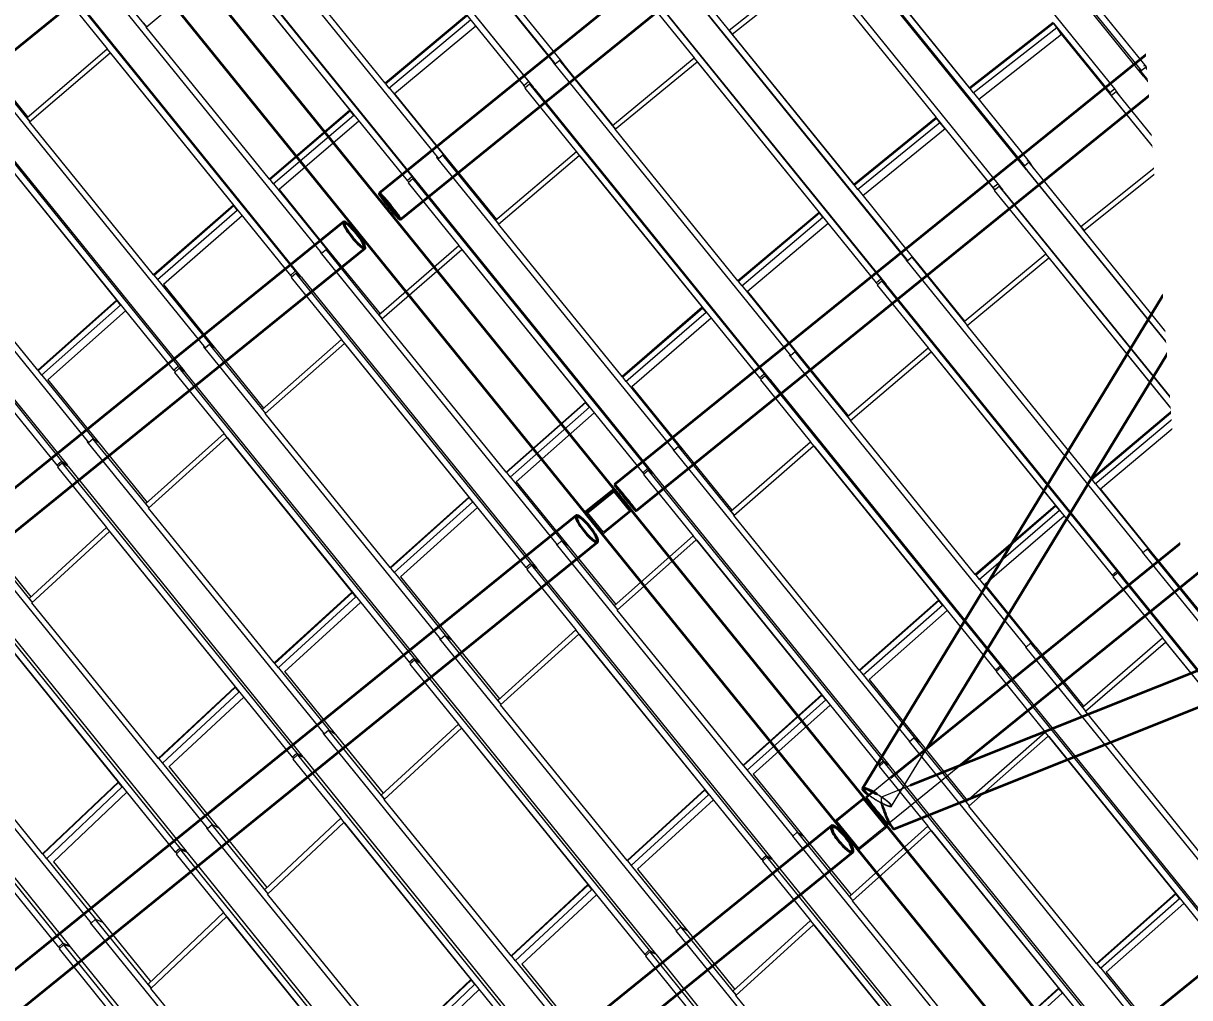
# Model space of a CAD drawing. Header units: millimetres. Extents: x 834681283 to 835686922, y 817551134 to 819407044.
# Drawn here: x 835551053 to 835560390, y 818168017 to 818175819 of the extents above; entities that cross this region are included whole.
import ezdxf

# ---------------------------------------------------------------- set-up
doc = ezdxf.new("R2010")
doc.units = ezdxf.units.MM
doc.header["$LTSCALE"] = 1200
doc.header["$MEASUREMENT"] = 0
for name, pattern in [('P01-MAGP-P-RF$0$P01_MS_01_N1-FloorPlan-PART2OFUPPERROOFSETTINGOUT$0$BH DASHED2', [3, 2, -1]), ('P01-MAGP-P-RF$0$P01_MS_01_N1-FloorPlan-PART2OFUPPERROOFSETTINGOUT$0$BH DASHED3', [2, 1, -1]), ('P01-MAGP-P-RF$0$PHANTOM', [2.5, 1.25, -0.25, 0.25, -0.25, 0.25, -0.25])]:
    doc.linetypes.add(name, pattern=pattern)
for name, color, linetype, lineweight in [('P01-MAAN-P-EVA$0$DW-TXT', 7, 'Continuous', 13), ('P01-MAGP-P-RF$0$MMH053__', 253, 'P01-MAGP-P-RF$0$PHANTOM', 40), ('P01-MAGP-P-RF$0$P01_MS_01_N1-FloorPlan-PART2OFUPPERROOFSETTINGOUT$0$S-BEAM', 253, 'Continuous', 35), ('P01-MAGP-P-RF$0$P01_MS_01_N1-FloorPlan-PART2OFUPPERROOFSETTINGOUT$0$S-BEAM-HIDN', 253, 'P01-MAGP-P-RF$0$P01_MS_01_N1-FloorPlan-PART2OFUPPERROOFSETTINGOUT$0$BH DASHED2', 18), ('P01-MAGP-P-RF$0$P01_MS_01_N1-FloorPlan-PART2OFUPPERROOFSETTINGOUT$0$S-COLS-HIDN', 253, 'P01-MAGP-P-RF$0$P01_MS_01_N1-FloorPlan-PART2OFUPPERROOFSETTINGOUT$0$BH DASHED3', 18), ('P01-MAGP-P-RF$0$ROOF MESH HALF TONE$0$A-GLAZ', 253, 'Continuous', 9), ('P01-MAGP-P-RF$0$ROOF MESH HALF TONE$0$A-MASS', 253, 'Continuous', 9)]:
    doc.layers.add(name, color=color, linetype=linetype, lineweight=lineweight)
doc.layers.add('P01-MAAN-P-EVA$0$HATCH', color=9, linetype='Continuous')
doc.styles.add('P01-MAAN-P-EVA$0$ARIAL', font='arial.ttf', dxfattribs={"width": 0.8})

# ---------------------------------------------------------------- blocks, each defined once
blk = doc.blocks.new('P01-MAAN-P-EVA')
at = {"layer": 'P01-MAAN-P-EVA$0$HATCH', "ltscale": 0.1}
h = blk.add_hatch(dxfattribs=at)
h.set_pattern_fill('_USER', color=240, scale=1000, angle=45, pattern_type=0)
h.set_pattern_definition([(45, (305980.4, 20741.3), (-707.1067812, 707.1067812), [])])
edge = h.paths.add_edge_path()
edge.add_arc((835502969.3, 818186018.3), 4500, 18.1416, 95.30201, ccw=False)
edge.add_line((835507245.6, 818187419.4), (835513826.1, 818167335.8))
edge.add_line((835513826.1, 818167335.8), (835519853.5, 818081117.4))
edge.add_line((835519853.5, 818081117.4), (835555459.1, 818083606.6))
edge.add_line((835555459.1, 818083606.6), (835554354.4, 818076435.4))
edge.add_line((835554354.4, 818076435.4), (835558875.4, 818029487.4))
edge.add_line((835558875.4, 818029487.4), (835556388.4, 818026956.4))
edge.add_line((835556388.4, 818026956.4), (835549241.4, 818025790.4))
edge.add_line((835549241.4, 818025790.4), (835542188.5, 818025211.5))
edge.add_line((835542188.5, 818025211.5), (835547193.3, 818041026.5))
edge.add_line((835547193.3, 818041026.5), (835547200.6, 818060157.3))
edge.add_line((835547200.6, 818060157.3), (835535036.1, 818059317.4))
edge.add_line((835535036.1, 818059317.4), (835534275.3, 818070335.1))
edge.add_line((835534275.3, 818070335.1), (835535439, 818078697.5))
edge.add_line((835535439, 818078697.5), (835516606.1, 818077380.9))
edge.add_line((835516606.1, 818077380.9), (835515458.7, 818093794.4))
edge.add_line((835515458.7, 818093794.4), (835500714.4, 818090319.3))
edge.add_line((835500714.4, 818090319.3), (835485194.4, 818159526.3))
edge.add_line((835485194.4, 818159526.3), (835497824.4, 818169113.3))
edge.add_line((835497824.4, 818169113.3), (835508718.9, 818171681.2))
edge.add_line((835508718.9, 818171681.2), (835502553.5, 818190499))
at = {"layer": 'P01-MAAN-P-EVA$0$DW-TXT', "insert": (835559946.3, 818184087.5), "char_height": 2000, "attachment_point": 1, "rotation": 3.99859, "style": 'P01-MAAN-P-EVA$0$ARIAL', "bg_fill": 3, "box_fill_scale": 1.25, "bg_fill_color": 256, "bg_fill_transparency": 0}
blk.add_mtext_dynamic_manual_height_columns('PROVIDED AGGREGATE LENGTH OF BUILDING FRONTAGES UPON THOROUGHFARES = 167.0m ', width=35991.508, gutter_width=10, heights=[0], dxfattribs=at)
blk = doc.blocks.new('P01-MAGP-P-RF$0$ROOF MESH HALF TONE')
at = {"layer": 'P01-MAGP-P-RF$0$ROOF MESH HALF TONE$0$A-GLAZ', "lineweight": 5}
for p, q in [((24931.2, 64606.4), (26668, 62125.3)), ((26655, 62139.8), (24967.5, 64550.5)), ((24737.1, 64437.9), (26443.9, 61999.5)), ((26484.2, 61947.1), (24777.4, 64385.5)), ((29609.3, 64223.4), (31343.5, 61743.5)), ((31359.4, 61699.3), (29638.9, 64159.7)), ((29413.6, 64050.4), (31120.7, 61614.1)), ((23946.7, 63910.3), (25681.5, 61433.6)), ((25105.4, 63824.6), (26403.2, 61970.4)), ((23750.4, 63747.4), (25459.1, 61305.6)), ((25501.4, 61257.4), (23792.7, 63699.2)), ((28622.3, 63528.2), (30356.8, 61049.3)), ((30371.5, 61016.6), (28655.3, 63469.4)), ((25298.9, 62066.4), (24407.7, 63338.9)), ((28426.4, 63359.5), (30134.3, 60920.6)), ((22963.2, 63216.1), (24696.2, 60742.8)), ((23016.2, 63227.5), (23422.7, 62647.4)), ((23422.2, 62647), (24109.3, 63146.3)), ((24109.3, 63146.3), (25002.3, 61870.3)), ((24112.9, 63142.2), (25418.8, 61276.1)), ((22724.6, 63026.6), (23096.3, 62495.3)), ((22764.5, 63056.6), (24474.1, 60612.8)), ((24518, 60568.1), (22808.4, 63011.9)), ((29962.1, 61701.5), (29082.1, 62959.2)), ((29085, 62954.1), (29965, 61696.4)), ((27690.6, 62841.8), (28098.8, 62258.8)), ((27636.1, 62832.4), (29369.9, 60356.2)), ((29361.8, 60366.3), (27672.8, 62778.6)), ((28074.8, 62295.9), (28775.1, 62777.4)), ((28095.6, 62263.5), (28795.8, 62745)), ((28795.8, 62745), (29678.7, 61484.2)), ((23401.4, 62680.4), (23423.9, 62648.3)), ((26304.8, 62731.4), (26709.2, 62153.6)), ((27438.8, 62668.7), (29148.2, 60226.5)), ((24320.8, 61364.5), (23422.2, 62647)), ((25987, 62564.6), (25298.9, 62066.4)), ((25300.9, 62060.9), (25989, 62559.2)), ((25302.4, 62062), (25990.4, 62560.2)), ((27398.3, 62639.4), (27779.1, 62095.4)), ((29188.9, 60176.2), (27479.5, 62618.4)), ((21980, 62523.3), (23711.9, 60052)), ((22030.7, 62537.7), (22437.8, 61956.9)), ((22063.1, 62509.6), (22423.3, 61995.5)), ((22416.2, 61990.2), (23097.4, 62496.2)), ((23123.2, 62459.3), (23097.4, 62496.2)), ((25326.2, 62024.7), (26014.4, 62522.9)), ((26053.2, 62470.5), (25367.5, 61974)), ((22437.1, 61956.3), (23118.3, 62462.2)), ((23122, 62458.5), (23118.3, 62462.2)), ((23118.3, 62462.2), (24018, 61176.3)), ((23122, 62458.5), (24434.2, 60582.9)), ((21778.4, 62365.1), (23488.5, 59920.2)), ((23534.1, 59879.1), (21824.1, 62324)), ((28074.8, 62295.9), (28096.9, 62264.4)), ((28095.7, 62263.5), (28075.4, 62294.9)), ((30967.6, 62367.9), (31385.5, 61770.3)), ((28983.9, 60994.7), (28095.6, 62263.5)), ((28098.8, 62258.8), (28986, 60991.6)), ((26656.8, 62141.2), (26651.3, 62137.2)), ((26651.3, 62137.2), (28383.5, 59664.4)), ((26668, 62125.3), (26709.2, 62153.6)), ((26703.6, 62149.7), (27110.3, 61569.1)), ((26709.2, 62153.6), (26745.5, 62097.6)), ((26745.7, 62097.5), (27091.6, 61603.6)), ((27089.1, 61601.8), (27780.3, 62096.2)), ((27805.8, 62059.8), (27780.3, 62096.2)), ((30666.1, 62176.8), (29962.1, 61701.5)), ((29963.4, 61695.4), (30667.6, 62170.7)), ((29988.5, 61659.6), (30692.6, 62134.9)), ((30692.6, 62134.9), (30667.6, 62170.7)), ((30669.7, 62170.7), (31079.1, 61586.4)), ((30727.6, 62076.5), (30692.6, 62134.9)), ((25302.4, 62062), (25298.9, 62066.4)), ((25300.9, 62060.9), (25326.2, 62024.7)), ((25327.8, 62025.6), (25722.2, 61462.6)), ((26403.2, 61970.4), (26443.9, 61999.5)), ((26443.9, 61999.5), (26484.2, 61947.1)), ((27110, 61568.8), (27801.1, 62063.2)), ((27801.1, 62063.2), (28691.4, 60791.2)), ((27804.6, 62058.9), (27801.5, 62062.7)), ((27804.6, 62058.9), (29107.7, 60197.2)), ((30727.6, 62076.5), (30029, 61604.8)), ((30727.5, 62076.5), (31113, 61526.3)), ((22416.2, 61990.2), (22438.9, 61957.7)), ((23342.2, 60664.8), (22437.1, 61956.3)), ((25367.6, 61973.9), (25750.1, 61427.9)), ((26417.1, 61952.4), (26403.2, 61970.4)), ((26451.6, 61977.9), (26411.5, 61948.2)), ((26411.5, 61948.2), (26786.4, 61412.4)), ((26494.8, 61931.7), (26451.6, 61977.9)), ((26451.6, 61977.9), (28162.5, 59532.9)), ((28205.8, 59486.6), (26494.8, 61931.7)), ((20996.5, 61831.1), (22728, 59361)), ((25002.3, 61870.3), (24320.8, 61364.5)), ((24324.4, 61360.4), (25005.9, 61866.2)), ((24348.7, 61322.9), (25030.2, 61828.7)), ((25005.6, 61866.5), (25002.3, 61870.3)), ((25004.6, 61865.3), (25012, 61857.3)), ((25030.2, 61828.7), (25004.6, 61865.3)), ((25037.6, 61820.8), (25030.2, 61828.7)), ((22127.3, 61777.4), (23033, 60482.5)), ((22131.2, 61773.9), (23448.9, 59889.9)), ((25067.7, 61777.8), (24391.9, 61276.2)), ((31333.6, 61757.3), (31328.3, 61753.7)), ((31328.3, 61753.7), (33060.9, 59277.9)), ((31328.3, 61753.7), (31360, 61698.4)), ((31343.5, 61743.5), (31385.5, 61770.3)), ((31369.7, 61781.6), (31364.9, 61778.3)), ((31369.7, 61781.6), (31372.7, 61777.4)), ((31380.1, 61766.8), (31783.9, 61189.7)), ((31385.5, 61770.3), (31401.1, 61736.7)), ((20792, 61673.1), (22502.2, 59227.4)), ((22549.8, 59190), (20839.6, 61635.7)), ((29965, 61696.4), (29962.1, 61701.5)), ((29963.4, 61695.4), (29988.5, 61659.6)), ((29990.1, 61660.5), (30398.4, 61077)), ((33049.8, 59283.6), (31360, 61698.4)), ((31373.1, 61679.8), (31367.1, 61688.4)), ((27089.1, 61601.8), (27111.5, 61569.9)), ((28005.4, 60290.5), (27110, 61568.8)), ((31079.1, 61586.4), (31120.7, 61614.1)), ((31092.7, 61562.3), (31079.1, 61586.4)), ((31130.7, 61588.8), (31089.7, 61560.2)), ((31089.7, 61560.2), (31471.5, 61015)), ((31094, 61554.1), (31125.6, 61508.4)), ((31120.7, 61614.1), (31152.2, 61558.2)), ((31130.7, 61588.8), (32840.8, 59146.6)), ((25672.1, 61446.9), (25667.4, 61443.4)), ((25667.4, 61443.4), (27398.1, 58973.5)), ((25681.5, 61433.6), (25722.2, 61462.6)), ((25717.3, 61459.2), (26125.7, 60876.3)), ((25722.2, 61462.6), (25761.3, 61411.8)), ((29678.7, 61484.2), (28983.9, 60994.7)), ((28985.7, 60989), (29680.5, 61478.6)), ((28987.1, 60990), (29681.9, 61479.5)), ((29011, 60952.9), (29705.8, 61442.5)), ((29681.9, 61479.5), (29678.7, 61484.2)), ((29705.8, 61442.5), (29680.5, 61478.6)), ((29681.2, 61479.1), (29715.4, 61430.2)), ((29682.4, 61475.9), (29719, 61425.1)), ((29682.5, 61478.6), (30093.3, 60892)), ((29744.3, 61389), (29705.8, 61442.5)), ((31125.6, 61508.4), (31471.2, 61014.8)), ((24324.4, 61360.4), (24320.8, 61364.5)), ((24323.1, 61359.5), (24324.4, 61360.4)), ((24323.1, 61359.5), (24348.7, 61322.9)), ((25750.1, 61427.9), (26110.2, 60913.9)), ((26104.1, 60909.4), (26787.4, 61413.2)), ((26125.1, 60875.9), (26808.4, 61379.6)), ((26813.1, 61376.5), (26787.4, 61413.2)), ((26812.1, 61375.7), (26808.4, 61379.6)), ((26808.4, 61379.6), (27705, 60098.3)), ((26812.1, 61375.7), (28122.4, 59503.1)), ((29744.3, 61389), (29050.2, 60899.9)), ((29744.2, 61389.1), (30106.4, 60871.8)), ((22363.4, 59965.7), (21452.3, 61265.5)), ((24350.1, 61323.8), (24736.4, 60772.3)), ((24392, 61276.1), (24768.1, 60739.3)), ((25418.8, 61276.1), (25459.1, 61305.6)), ((25431.7, 61261.4), (25418.8, 61276.1)), ((25465.4, 61287), (25425.7, 61256.9)), ((25425.7, 61256.9), (25795.7, 60728)), ((25459.1, 61305.6), (25501.4, 61257.4)), ((25510.5, 61244), (25465.4, 61287)), ((25465.4, 61287), (27177, 58840.5)), ((25501.4, 61257.4), (25498.6, 61255.4)), ((24018, 61176.3), (23342.2, 60664.8)), ((23345.9, 60661.1), (24021.7, 61172.5)), ((24021.7, 61172.5), (24018, 61176.3)), ((24020.6, 61171.7), (24025.9, 61166.5)), ((24046.4, 61134.8), (24020.6, 61171.7)), ((27222.1, 58797.5), (25510.5, 61244)), ((21140, 61088.8), (22463, 59196.8)), ((23370.5, 60623.4), (24046.4, 61134.8)), ((24082.7, 61085.2), (23415.2, 60580.1)), ((24051.6, 61129.8), (24046.4, 61134.8)), ((30356.8, 61049.3), (30398.4, 61077)), ((30383.6, 61087), (30380.3, 61084.7)), ((30383.6, 61087), (30385.8, 61084)), ((30393.1, 61073.5), (30795.1, 60499.4)), ((30398.4, 61077), (30429.2, 61022)), ((28987.1, 60990), (28983.9, 60994.7)), ((28985.7, 60989), (29011, 60952.9)), ((30347.8, 61062), (30342.7, 61058.4)), ((30342.7, 61058.4), (32074.1, 58585.5)), ((30346.8, 61052.3), (30377.7, 61007.6)), ((32069.1, 58592), (30377.7, 61007.6)), ((30773.7, 60532.5), (31472.8, 61015.8)), ((30795.1, 60499.4), (31494.2, 60982.7)), ((31498.5, 60979.2), (31472.8, 61015.8)), ((31494.2, 60982.7), (32390.7, 59702.4)), ((26104.1, 60909.4), (26126.7, 60877.1)), ((29012.5, 60953.8), (29410.9, 60384.7)), ((30093.3, 60892), (30134.3, 60920.6)), ((30106.9, 60872.1), (30093.3, 60892)), ((30143, 60898.2), (30102.5, 60868.9)), ((30134.3, 60920.6), (30171.8, 60865.6)), ((30182, 60850.9), (30143, 60898.2)), ((30143, 60898.2), (31854.8, 58452.6)), ((27026.4, 59589.5), (26125.1, 60875.9)), ((28691.4, 60791.2), (28005.4, 60290.5)), ((28007.7, 60285.4), (28693.7, 60786.1)), ((28008.9, 60286.3), (28694.9, 60787)), ((28694.5, 60787.5), (28691.4, 60791.2)), ((28693.7, 60786.1), (28703.3, 60774.9)), ((28719.2, 60749.7), (28693.7, 60786.1)), ((30102.5, 60868.9), (30477.8, 60332.7)), ((31893.8, 58405.4), (30182, 60850.9)), ((24688.1, 60754.4), (24683.9, 60751.2)), ((24683.9, 60751.2), (26413.8, 58282.8)), ((24696.2, 60742.8), (24736.4, 60772.3)), ((24732.2, 60769.2), (25141.4, 60185.3)), ((24736.4, 60772.3), (24777.9, 60725.3)), ((24768.2, 60739.3), (25128.3, 60225.3)), ((25119.4, 60218.6), (25796.7, 60728.7)), ((25140.5, 60184.7), (25817.7, 60694.7)), ((25822.5, 60691.8), (25796.7, 60728.7)), ((25821.5, 60691.1), (25817.7, 60694.7)), ((25817.7, 60694.7), (26719.7, 59405.4)), ((25821.5, 60691.1), (27137.3, 58810.3)), ((28033.2, 60248.9), (28719.2, 60749.7)), ((28757.1, 60698.1), (28074.7, 60200)), ((28728.7, 60738.5), (28719.2, 60749.7)), ((23345.9, 60661.1), (23342.2, 60664.8)), ((23344.8, 60660.2), (23345.9, 60661)), ((23344.8, 60660.2), (23370.5, 60623.4)), ((23371.8, 60624.2), (23751.8, 60082)), ((24434.2, 60582.9), (24474.1, 60612.8)), ((24474.1, 60612.8), (24518, 60568.1)), ((23415.3, 60580), (23785.9, 60051.3)), ((24446.7, 60570.1), (24434.2, 60582.9)), ((24479.7, 60595.6), (24440.4, 60565.2)), ((24440.4, 60565.2), (24805.7, 60042.9)), ((24526.5, 60555.7), (24479.7, 60595.6)), ((24479.7, 60595.6), (26191.3, 58148.6)), ((24518, 60568.1), (24514.8, 60565.7)), ((26238, 58108.7), (24526.5, 60555.7)), ((30773.7, 60532.5), (30796.3, 60500.2)), ((30795.3, 60499.5), (30774.5, 60531.3)), ((23033, 60482.5), (22363.4, 59965.7)), ((22367.3, 59962.2), (23036.9, 60479)), ((22392.1, 59924.3), (23061.8, 60441.1)), ((23036.9, 60479), (23033, 60482.5)), ((23035.8, 60478.2), (23039.9, 60474.7)), ((23061.8, 60441.1), (23035.8, 60478.2)), ((23065.8, 60437.7), (23061.8, 60441.1)), ((31696.2, 59212.4), (30795.1, 60499.4)), ((23097.1, 60392.8), (22438.6, 59884.5)), ((29362.4, 60366.8), (29357.8, 60363.5)), ((29357.8, 60363.5), (31087.6, 57894.1)), ((29369.9, 60356.2), (29410.9, 60384.7)), ((29406.3, 60381.5), (29810.2, 59804.8)), ((29410.9, 60384.7), (29447.6, 60330.9)), ((29447.8, 60330.7), (29791.3, 59840.3)), ((29788.3, 59838.2), (30478.9, 60333.4)), ((30504.7, 60296.5), (30478.9, 60333.4)), ((28008.9, 60286.3), (28005.4, 60290.5)), ((28007.7, 60285.4), (28033.2, 60248.9)), ((28034.5, 60249.7), (28424, 59693.7)), ((29107.7, 60197.2), (29148.2, 60226.5)), ((29148.2, 60226.5), (29188.9, 60176.2)), ((29809.9, 59804.5), (30500.4, 60299.7)), ((30503.7, 60295.7), (30500.4, 60299.7)), ((30500.4, 60299.7), (31403, 59010.2)), ((30503.7, 60295.7), (31814.3, 58423.4)), ((25119.4, 60218.6), (25142.3, 60186)), ((26047.1, 58891.1), (25140.5, 60184.7)), ((28074.9, 60200), (28455.2, 59657)), ((29120.4, 60181.5), (29107.7, 60197.2)), ((29155.4, 60207.6), (29115.3, 60177.8)), ((29115.3, 60177.8), (29485.6, 59648.7)), ((29197.2, 60164.2), (29155.4, 60207.6)), ((29155.4, 60207.6), (30868.8, 57759.1)), ((30910.7, 57715.7), (29197.2, 60164.2)), ((23704.3, 60062.9), (23700.4, 60059.9)), ((23700.4, 60059.9), (25430.4, 57591.9)), ((23711.9, 60052), (23751.8, 60082)), ((23747.8, 60078.9), (24157.1, 59495)), ((23751.8, 60082), (23795, 60038.3)), ((23785.9, 60051.3), (24146.2, 59537.2)), ((24135, 59528.6), (24806.6, 60043.6)), ((24832.6, 60006.5), (24806.6, 60043.6)), ((27705, 60098.3), (27026.4, 59589.5)), ((27030.1, 59585.6), (27708.7, 60094.4)), ((27054.7, 59548.1), (27733.4, 60056.9)), ((27708.7, 60094.4), (27705, 60098.3)), ((27707.7, 60093.6), (27713, 60088.2)), ((27733.4, 60056.9), (27707.7, 60093.6)), ((27738.6, 60051.6), (27733.4, 60056.9)), ((22367.3, 59962.2), (22363.4, 59965.7)), ((22366.2, 59961.3), (22367.3, 59962.2)), ((22366.2, 59961.3), (22392.1, 59924.3)), ((24156.1, 59494.2), (24827.7, 60009.1)), ((24831.7, 60005.7), (24827.7, 60009.1)), ((24827.7, 60009.1), (25734.6, 58712.6)), ((24831.7, 60005.7), (26151.9, 58118.2)), ((27770.1, 60006.5), (27098.7, 59503.1)), ((22393.4, 59925.1), (22767.6, 59391.2)), ((22438.7, 59884.5), (22803.8, 59363.6)), ((23448.9, 59889.9), (23488.5, 59920.2)), ((23461.6, 59878.5), (23448.9, 59889.9)), ((23493.6, 59903.7), (23454.6, 59873)), ((23454.6, 59873), (23814.1, 59358.9)), ((23488.5, 59920.2), (23534.1, 59879.1)), ((23542.2, 59867.1), (23493.6, 59903.7)), ((23493.6, 59903.7), (25204.9, 57456.4)), ((23534.1, 59879.1), (23530.2, 59876.1)), ((25253.5, 57419.9), (23542.2, 59867.1)), ((29788.3, 59838.2), (29811.2, 59805.5)), ((30716.7, 58510), (29809.9, 59804.5)), ((28377.6, 59672.8), (28373.8, 59670)), ((28373.8, 59670), (30101.8, 57203.4)), ((28383.5, 59664.4), (28424, 59693.7)), ((28420.1, 59690.9), (28826, 59111.4)), ((28424, 59693.7), (28463.9, 59644.6)), ((27030.1, 59585.6), (27026.4, 59589.5)), ((27029.1, 59584.8), (27030.1, 59585.6)), ((27029.1, 59584.8), (27054.7, 59548.1)), ((28455.2, 59657), (28810.5, 59149.9)), ((28803.8, 59144.9), (29486.4, 59649.3)), ((28825.4, 59110.9), (29508, 59615.2)), ((29512.4, 59612.2), (29486.4, 59649.3)), ((29511.6, 59611.6), (29508, 59615.2)), ((29508, 59615.2), (30415.6, 58318.3)), ((29511.6, 59611.6), (30828.8, 57729.4)), ((24135, 59528.6), (24158, 59495.7)), ((25067.7, 58193.6), (24156.1, 59494.2)), ((27055.8, 59548.8), (27438.1, 59003.3)), ((27098.8, 59503.1), (27473.3, 58968.6)), ((28122.4, 59503.1), (28162.5, 59532.9)), ((28134.1, 59490.6), (28122.4, 59503.1)), ((28168.5, 59516.7), (28128.8, 59486.6)), ((28128.8, 59486.6), (28494.9, 58963.4)), ((28162.5, 59532.9), (28205.8, 59486.6)), ((28212.6, 59476.6), (28168.5, 59516.7)), ((28168.5, 59516.7), (29882.9, 57066.6)), ((28205.8, 59486.6), (28203.4, 59484.9)), ((29927.1, 57026.5), (28212.6, 59476.6)), ((22728, 59361), (22767.6, 59391.2)), ((22763.6, 59388.2), (23173, 58804.4)), ((22767.6, 59391.2), (22812.5, 59351.1)), ((26719.7, 59405.4), (26047.1, 58891.1)), ((26050.9, 58887.5), (26723.5, 59401.8)), ((26723.5, 59401.8), (26719.7, 59405.4)), ((26722.6, 59401.1), (26726.5, 59397.6)), ((26748.5, 59364.2), (26722.6, 59401.1)), ((22720.6, 59371.5), (22716.9, 59368.6)), ((22716.9, 59368.6), (24447.1, 56900.8)), ((22803.8, 59363.6), (23164.5, 58849.2)), ((23150.7, 58838.3), (23816.1, 59358.2)), ((23171.7, 58803.4), (23837.1, 59323.2)), ((23842.2, 59320.9), (23816.1, 59358.2)), ((23841.2, 59320.1), (23837.1, 59323.2)), ((23837.1, 59323.2), (24748.8, 58019.4)), ((23841.2, 59320.1), (25165.9, 57425.7)), ((26075.8, 58849.8), (26748.5, 59364.2)), ((26784.3, 59314.9), (26121.5, 58808)), ((26752.3, 59360.7), (26748.5, 59364.2)), ((22463, 59196.8), (22502.2, 59227.4)), ((22476.1, 59186.5), (22463, 59196.8)), ((22507, 59211.3), (22468.4, 59180.4)), ((22502.2, 59227.4), (22549.8, 59190)), ((22557.5, 59178.3), (22507, 59211.3)), ((22507, 59211.3), (24218.1, 56763.7)), ((22468.4, 59180.4), (22824.1, 58671.6)), ((22549.8, 59190), (22545.2, 59186.4)), ((24268.6, 56730.7), (22557.5, 59178.3)), ((28803.8, 59144.9), (28826.8, 59112)), ((29736.6, 57810.3), (28825.4, 59110.9)), ((31403, 59010.2), (30716.7, 58510)), ((31406, 59006.6), (31403, 59010.2)), ((27393.3, 58980.3), (27390.1, 58977.9)), ((27390.1, 58977.9), (29117.1, 56513)), ((27398.1, 58973.5), (27438.1, 59003.3)), ((27434.8, 59000.8), (27842.3, 58419.2)), ((27438.1, 59003.3), (27480.8, 58957.9)), ((27473.5, 58968.4), (27829.5, 58460.3)), ((27819.7, 58452.9), (28495.6, 58963.9)), ((27841.4, 58418.6), (28517.2, 58929.5)), ((28521.7, 58926.6), (28495.6, 58963.9)), ((28521, 58926.1), (28517.2, 58929.5)), ((28517.2, 58929.5), (29428.8, 57626.8)), ((28521, 58926.1), (29843.3, 57036.5)), ((30719, 58505.2), (31405.3, 59005.5)), ((30720, 58506), (31406.3, 59006.2)), ((30744.8, 58468.3), (31431.2, 58968.5)), ((31467, 58919.5), (30784.6, 58422.2)), ((31405.3, 59005.5), (31412.9, 58996.7)), ((31431.2, 58968.5), (31405.3, 59005.5)), ((31438.7, 58959.9), (31431.2, 58968.5)), ((23150.7, 58838.3), (23173.9, 58805.1)), ((26050.9, 58887.5), (26047.1, 58891.1)), ((26050, 58886.7), (26050.9, 58887.4)), ((26050, 58886.7), (26075.8, 58849.8)), ((26076.8, 58850.5), (26453.5, 58312.9)), ((27137.3, 58810.3), (27177, 58840.5)), ((27182.4, 58825.4), (27143.1, 58795)), ((27177, 58840.5), (27222.1, 58797.5)), ((27228.5, 58788.1), (27182.4, 58825.4)), ((27182.4, 58825.4), (28896.8, 56375.1)), ((24088.5, 57495.8), (23171.7, 58803.4)), ((26121.6, 58808), (26491.1, 58280.8)), ((27148.8, 58799.4), (27137.3, 58810.3)), ((27143.1, 58795), (27505.3, 58277.3)), ((27222.1, 58797.5), (27219.4, 58795.4)), ((28942.8, 56337.8), (27228.5, 58788.1)), ((21733.6, 58677.3), (23464, 56209.9)), ((21779.8, 58697.4), (22189.1, 58113.8)), ((21822.1, 58676.1), (22183.2, 58161.2)), ((22166.5, 58148), (22825, 58672.4)), ((22187.6, 58112.6), (22846, 58636.9)), ((22851.3, 58634.9), (22825, 58672.4)), ((22850.3, 58634.1), (22846, 58636.9)), ((22846, 58636.9), (23762.6, 57325.8)), ((25734.6, 58712.6), (25067.7, 58193.6)), ((25071.7, 58190.2), (25738.6, 58709.2)), ((25096.7, 58152.4), (25763.7, 58671.4)), ((25738.6, 58709.2), (25734.6, 58712.6)), ((25737.7, 58708.5), (25740.9, 58705.8)), ((25763.7, 58671.4), (25737.7, 58708.5)), ((25766.9, 58668.8), (25763.7, 58671.4)), ((22850.3, 58634.1), (24179.5, 56732.8)), ((25798.8, 58623.1), (25144.1, 58113.6)), ((21519.9, 58518.7), (23230.9, 56070.5)), ((23283.5, 56041.2), (21572.5, 58489.3)), ((27819.7, 58452.9), (27842.9, 58419.7)), ((30720, 58506), (30716.7, 58510)), ((30719, 58505.2), (30744.8, 58468.3)), ((30720, 58506), (30723.6, 58500.9)), ((30745.9, 58469), (31128.1, 57923.4)), ((28756.2, 57112.9), (27841.4, 58418.6)), ((30784.6, 58422.1), (31159.7, 57886.7)), ((26409.3, 58289.3), (26406.3, 58286.9)), ((26406.3, 58286.9), (28133.5, 55822.3)), ((26413.8, 58282.8), (26453.5, 58312.9)), ((26450.4, 58310.5), (26858.6, 57728.1)), ((26453.5, 58312.9), (26498.1, 58270.8)), ((26491.3, 58280.6), (26848.1, 57771.4)), ((26835.9, 57762), (27505.9, 58277.9)), ((27532.1, 58240.5), (27505.9, 58277.9)), ((30415.6, 58318.3), (29736.6, 57810.3)), ((29740.2, 57806.6), (30419.2, 58314.6)), ((29765.3, 57768.9), (30444.4, 58276.9)), ((30419.2, 58314.6), (30415.6, 58318.3)), ((30418.4, 58314), (30422.4, 58310.1)), ((30444.4, 58276.9), (30418.4, 58314)), ((30448.3, 58273), (30444.4, 58276.9)), ((25071.7, 58190.2), (25067.7, 58193.6)), ((25070.7, 58189.5), (25071.6, 58190.2)), ((25070.7, 58189.5), (25096.7, 58152.4)), ((26857.5, 57727.2), (27527.5, 58243.1)), ((27531.4, 58239.9), (27527.5, 58243.1)), ((27527.5, 58243.1), (28442.5, 56935.3)), ((27531.4, 58239.9), (28857.4, 56344.7)), ((30479.2, 58228.8), (29807.7, 57726.5)), ((22166.5, 58148), (22190, 58114.5)), ((23109.5, 56798), (22187.6, 58112.6)), ((25097.7, 58153), (25469.7, 57622.3)), ((25144.1, 58113.6), (25508.8, 57593.4)), ((26151.9, 58118.2), (26191.3, 58148.6)), ((26164, 58108), (26151.9, 58118.2)), ((26196.5, 58133.6), (26157.5, 58102.9)), ((26157.5, 58102.9), (26515.5, 57591)), ((26191.3, 58148.6), (26238, 58108.7)), ((26244.5, 58099.1), (26196.5, 58133.6)), ((26196.5, 58133.6), (27910.1, 55683.7)), ((26238, 58108.7), (26234.6, 58106.1)), ((27958.1, 55649.2), (26244.5, 58099.1)), ((20750.7, 57986), (22481.1, 55519.1)), ((24748.8, 58019.4), (24088.5, 57495.8)), ((24092.6, 57492.7), (24753, 58016.3)), ((24753, 58016.3), (24748.8, 58019.4)), ((24752.1, 58015.6), (24754.9, 58013.5)), ((24778.2, 57978.3), (24752.1, 58015.6)), ((21854.6, 57950.1), (22776, 56631.8)), ((21859.1, 57947.6), (23192.8, 56039.4)), ((24117.8, 57454.7), (24778.2, 57978.3)), ((24812.5, 57931.1), (24167, 57419.3)), ((24781, 57976.3), (24778.2, 57978.3)), ((31084.6, 57898.3), (31081.4, 57896)), ((31081.4, 57896), (32807.6, 55431.8)), ((31087.6, 57894.1), (31128.1, 57923.4)), ((31124.8, 57921), (31524.5, 57350.4)), ((31128.1, 57923.4), (31166.4, 57877.1)), ((20532.3, 57825.9), (22243.6, 55376.9)), ((22298.2, 55351.3), (20587, 57800.3)), ((29740.2, 57806.6), (29736.6, 57810.3)), ((29739.3, 57806), (29740.1, 57806.6)), ((29739.3, 57806), (29765.3, 57768.9)), ((31159.7, 57886.7), (31508, 57389.6)), ((26835.9, 57762), (26859.2, 57728.6)), ((27775.8, 56416.7), (26857.5, 57727.2)), ((29766.2, 57769.5), (30141.9, 57233.2)), ((29807.8, 57726.4), (30178, 57198)), ((30828.8, 57729.4), (30868.8, 57759.1)), ((30839.2, 57718.6), (30828.8, 57729.4)), ((30874.5, 57745.2), (30834.7, 57715.2)), ((30834.7, 57715.2), (31194.9, 57200.5)), ((30868.8, 57759.1), (30910.7, 57715.7)), ((30915.5, 57708.6), (30874.5, 57745.2)), ((30874.5, 57745.2), (32591.2, 55292.5)), ((32632.2, 55255.9), (30915.5, 57708.6)), ((25430.4, 57591.9), (25469.7, 57622.3)), ((25466.5, 57619.8), (25874.9, 57037.2)), ((25469.7, 57622.3), (25515.9, 57583.3)), ((29428.8, 57626.8), (28756.2, 57112.9)), ((28760, 57109.5), (29432.6, 57623.4)), ((29432.6, 57623.4), (29428.8, 57626.8)), ((29431.9, 57622.9), (29434.6, 57620.6)), ((29458, 57585.6), (29431.9, 57622.9)), ((25425.5, 57598.8), (25422.5, 57596.4)), ((25422.5, 57596.4), (27150.4, 55131.3)), ((25509, 57593.3), (25866.7, 57082.8)), ((25852.1, 57071.4), (26516.3, 57591.6)), ((25873.6, 57036.2), (26537.7, 57556.4)), ((26542.6, 57554), (26516.3, 57591.6)), ((26541.8, 57553.4), (26537.7, 57556.4)), ((26537.7, 57556.4), (27456, 56243.5)), ((26541.8, 57553.4), (27871.1, 55653)), ((28785.4, 57071.7), (29458, 57585.6)), ((29492.1, 57538.3), (28830, 57032.4)), ((29460.6, 57583.3), (29458, 57585.6)), ((24092.6, 57492.7), (24088.5, 57495.8)), ((24091.7, 57492), (24092.6, 57492.7)), ((24091.7, 57492), (24117.8, 57454.7)), ((24118.8, 57455.4), (24486.1, 56931.5)), ((25165.9, 57425.7), (25204.9, 57456.4)), ((25178.7, 57416.2), (25165.9, 57425.7)), ((25209.9, 57441.2), (25171.3, 57410.3)), ((25204.9, 57456.4), (25253.5, 57419.9)), ((25260, 57410), (25209.9, 57441.2)), ((25209.9, 57441.2), (26922.9, 54991.5)), ((22130.6, 56100.4), (21203.7, 57421.8)), ((24167.1, 57419.2), (24526.2, 56907.1)), ((25171.3, 57410.3), (25525, 56904.5)), ((25253.5, 57419.9), (25249.4, 57416.6)), ((26973, 54960.3), (25260, 57410)), ((20867.7, 57260.6), (22205.9, 55345.6)), ((23762.6, 57325.8), (23109.5, 56798)), ((23113.8, 56795.2), (23766.9, 57323)), ((23139.1, 56756.9), (23792.2, 57284.7)), ((23825.8, 57238.7), (23190.3, 56725.1)), ((23766.9, 57323), (23762.6, 57325.8)), ((23766, 57322.3), (23768.5, 57320.7)), ((23792.2, 57284.7), (23766, 57322.3)), ((23794.7, 57283.2), (23792.2, 57284.7)), ((30100.1, 57205.8), (30097.7, 57204)), ((30097.7, 57204), (31822.5, 54741.8)), ((30101.8, 57203.4), (30141.9, 57233.2)), ((30139.4, 57231.3), (30541, 56658)), ((30141.9, 57233.2), (30183.2, 57190.5)), ((30178.2, 57197.8), (30527.2, 56699.6)), ((30517.6, 56692.4), (31195.4, 57200.9)), ((30540.1, 56657.3), (31217.9, 57165.8)), ((31221.9, 57163), (31195.4, 57200.9)), ((31221.4, 57162.7), (31217.9, 57165.8)), ((31217.9, 57165.8), (32144.8, 55841.6)), ((31221.4, 57162.7), (32551.4, 55262.5)), ((25852.1, 57071.4), (25875.6, 57037.8)), ((28760, 57109.5), (28756.2, 57112.9)), ((28759.3, 57109), (28759.9, 57109.5)), ((28759.3, 57109), (28785.4, 57071.7)), ((28786.1, 57072.2), (29156.8, 56543.1)), ((29843.3, 57036.5), (29882.9, 57066.6)), ((29887.9, 57054.3), (29848.4, 57024.1)), ((29882.9, 57066.6), (29927.1, 57026.5)), ((29931.1, 57020.4), (29887.9, 57054.3)), ((29887.9, 57054.3), (31605, 54600.8)), ((26795.8, 55720.5), (25873.6, 57036.2)), ((28830, 57032.3), (29196, 56509.9)), ((29853, 57027.6), (29843.3, 57036.5)), ((29848.4, 57024.1), (30205.4, 56514)), ((31648.2, 54566.9), (29931.1, 57020.4)), ((24440.7, 56907.1), (24438.9, 56905.6)), ((24438.9, 56905.6), (26167.4, 54440.3)), ((24447.1, 56900.8), (24486.1, 56931.5)), ((24482.8, 56928.9), (24891.3, 56346.3)), ((24486.1, 56931.5), (24534.1, 56895.9)), ((24527, 56906.1), (24525.3, 56907.1)), ((24527, 56906.1), (24885.7, 56394.5)), ((24868.4, 56380.7), (25525.8, 56905.1)), ((24889.8, 56345), (25547.2, 56869.4)), ((25552.2, 56867.4), (25525.8, 56905.1)), ((25551.4, 56866.7), (25547.2, 56869.4)), ((25547.2, 56869.4), (26469.1, 55551)), ((25549.9, 56865.5), (25552.2, 56867.4)), ((25551.4, 56866.7), (26884.3, 54960.6)), ((28442.5, 56935.3), (27775.8, 56416.7)), ((27779.7, 56413.6), (28446.4, 56932.2)), ((27805.3, 56375.6), (28472, 56894.3)), ((28446.4, 56932.2), (28442.5, 56935.3)), ((28472, 56894.3), (28445.8, 56931.7)), ((23113.8, 56795.2), (23109.5, 56798)), ((23112.8, 56794.4), (23113.8, 56795.2)), ((23112.8, 56794.4), (23139.1, 56756.9)), ((28505.5, 56847.7), (27851.8, 56339.1)), ((23140.1, 56757.7), (23502.6, 56240.8)), ((23190.4, 56725.1), (23545.3, 56219)), ((24179.5, 56732.8), (24218.1, 56763.7)), ((24192.8, 56724.1), (24179.5, 56732.8)), ((24222.8, 56748.6), (24184.7, 56717.4)), ((24184.7, 56717.4), (24534.1, 56217.6)), ((24218.1, 56763.7), (24268.6, 56730.7)), ((24275.1, 56720.8), (24222.8, 56748.6)), ((24222.8, 56748.6), (25935.4, 54298.8)), ((24268.6, 56730.7), (24263.7, 56726.8)), ((25987.7, 54271), (24275.1, 56720.8)), ((30517.6, 56692.4), (30541.5, 56658.3)), ((22776, 56631.8), (22130.6, 56100.4)), ((22135.1, 56098), (22780.5, 56629.3)), ((22160.5, 56059.5), (22806, 56590.8)), ((22780.5, 56629.3), (22776, 56631.8)), ((22806, 56590.8), (22779.6, 56628.5)), ((31469.1, 55331.2), (30540.1, 56657.3)), ((22838.8, 56545.9), (22213.8, 56031.3)), ((29113.9, 56513.1), (30838.2, 54051.6)), ((29117.1, 56513), (29154.6, 56541.5)), ((29154.6, 56541.5), (29557.7, 55966.1)), ((29156.8, 56543.1), (29200.5, 56503.6)), ((29196.3, 56509.8), (29546.4, 56010)), ((29534.2, 56000.6), (30206, 56514)), ((30232.6, 56476.1), (30206, 56514)), ((27779.7, 56413.6), (27775.8, 56416.7)), ((27779.1, 56413), (27779.7, 56413.5)), ((27779.1, 56413), (27805.3, 56375.6)), ((29556.6, 55965.2), (30228.5, 56478.6)), ((30232.2, 56475.7), (30228.5, 56478.6)), ((30228.5, 56478.6), (31157.5, 55151.2)), ((30232.2, 56475.7), (31565.6, 54570.6)), ((24868.4, 56380.7), (24892.1, 56346.9)), ((25816.1, 55023.9), (24889.8, 56345)), ((27806, 56376.1), (28172.8, 55852.7)), ((27851.8, 56339.1), (28213.8, 55822.6)), ((28857.4, 56344.7), (28896.8, 56375.1)), ((28867.7, 56336.4), (28857.4, 56344.7)), ((28901.5, 56362.8), (28862.4, 56332.3)), ((28862.4, 56332.3), (29216.3, 55826.5)), ((28896.8, 56375.1), (28942.8, 56337.8)), ((28947, 56331.4), (28901.5, 56362.8)), ((28901.5, 56362.8), (30618.1, 53909.7)), ((28942.8, 56337.8), (28940.4, 56335.9)), ((30663.5, 53878.3), (28947, 56331.4)), ((23458.8, 56217.3), (23455.7, 56214.8)), ((23455.7, 56214.8), (25184.6, 53749.6)), ((23464, 56209.9), (23502.6, 56240.8)), ((23499.3, 56238.1), (23907.9, 55655.5)), ((23502.6, 56240.8), (23552.5, 56208.7)), ((23545.5, 56218.9), (23904.9, 55706.5)), ((23884.9, 55690.2), (24534.9, 56218.3)), ((24561.4, 56180.4), (24534.9, 56218.3)), ((27456, 56243.5), (26795.8, 55720.5)), ((26799.9, 55717.6), (27460.1, 56240.6)), ((27460.1, 56240.6), (27456, 56243.5)), ((27485.7, 56202.4), (27459.4, 56240)), ((23906.1, 55654), (24556.1, 56182.1)), ((24560.6, 56179.7), (24556.1, 56182.1)), ((24556.1, 56182.1), (25481.9, 54857.8)), ((24560.6, 56179.7), (25897.3, 54267.7)), ((26825.4, 55679.5), (27485.7, 56202.4)), ((27518.8, 56156.7), (26873.9, 55645.9)), ((22135.1, 56098), (22130.6, 56100.4)), ((22134.1, 56097.2), (22135.1, 56097.9)), ((22134.1, 56097.2), (22160.5, 56059.5)), ((22161.6, 56060.2), (22519.3, 55550.3)), ((22213.9, 56031.3), (22564.2, 55531.9)), ((23192.8, 56039.4), (23230.9, 56070.5)), ((23206.4, 56031.8), (23192.8, 56039.4)), ((23235.3, 56055.8), (23197.7, 56024.5)), ((23197.7, 56024.5), (23543, 55530.4)), ((23230.9, 56070.5), (23283.5, 56041.2)), ((23289.7, 56031.5), (23235.3, 56055.8)), ((23235.3, 56055.8), (24947.8, 53605.6)), ((23283.5, 56041.2), (23278, 56036.7)), ((25002.2, 53581.3), (23289.7, 56031.5)), ((29534.2, 56000.6), (29558.1, 55966.4)), ((30487.6, 54636.3), (29556.6, 55965.2)), ((28133.5, 55822.3), (28170.5, 55851)), ((28170.5, 55851), (28574.5, 55274.4)), ((28172.8, 55852.7), (28218.4, 55816)), ((28129.8, 55822.8), (29854.7, 53361)), ((28214.1, 55822.4), (28565.6, 55320.6)), ((28550.9, 55309.2), (29216.8, 55826.8)), ((28573.2, 55273.4), (29239.1, 55791.1)), ((29243.4, 55788.8), (29216.8, 55826.8)), ((29243, 55788.4), (29239.1, 55791.1)), ((29239.1, 55791.1), (30170, 54460.8)), ((29243, 55788.4), (30579, 53879.2)), ((23884.9, 55690.2), (23908.7, 55656.1)), ((24836.7, 54327.2), (23906.1, 55654)), ((26799.9, 55717.6), (26795.8, 55720.5)), ((26799.1, 55717), (26799.8, 55717.6)), ((26799.1, 55717), (26825.4, 55679.5)), ((26826.2, 55680), (27189.3, 55162)), ((27871.1, 55653), (27910.1, 55683.7)), ((27882.5, 55644.8), (27871.1, 55653)), ((27914.8, 55670.5), (27876.1, 55639.7)), ((27910.1, 55683.7), (27958.1, 55649.2)), ((27962.7, 55642), (27914.8, 55670.5)), ((27914.8, 55670.5), (29630.4, 53218.1)), ((27958.1, 55649.2), (27954.9, 55646.7)), ((26874, 55645.9), (27231.6, 55135.6)), ((27876.1, 55639.7), (28226.4, 55139.1)), ((29678.3, 53189.7), (27962.7, 55642)), ((22476, 55526.5), (22473, 55524)), ((22473, 55524), (24202, 53059.2)), ((22481.1, 55519.1), (22519.3, 55550.3)), ((22516, 55547.6), (22924.7, 54965)), ((22519.3, 55550.3), (22571.3, 55521.8)), ((22564.5, 55531.8), (22924.3, 55018.8)), ((22901.5, 54999.9), (23543.8, 55531)), ((22922.7, 54963.3), (23565, 55494.4)), ((23570.4, 55493), (23543.8, 55531)), ((23569.6, 55492.3), (23565, 55494.4)), ((23565, 55494.4), (24494.7, 54164.2)), ((23569.6, 55492.3), (24910.2, 53574.3)), ((26469.1, 55551), (25816.1, 55023.9)), ((25820.3, 55021.2), (26473.4, 55548.3)), ((25846, 54982.9), (26499, 55510)), ((26531.5, 55465.1), (25896.6, 54952.6)), ((26473.4, 55548.3), (26469.1, 55551)), ((26499, 55510), (26472.6, 55547.7)), ((22205.9, 55345.6), (22243.6, 55376.9)), ((22243.6, 55376.9), (22298.2, 55351.3)), ((22219.5, 55339.2), (22205.9, 55345.6)), ((22247.6, 55362.9), (22210.4, 55331.5)), ((22210.4, 55331.5), (22552, 54842.7)), ((22304, 55342.1), (22247.6, 55362.9)), ((22247.6, 55362.9), (23960.3, 52912.1)), ((22298.2, 55351.3), (22292.3, 55346.4)), ((24016.7, 52891.3), (22304, 55342.1)), ((28550.9, 55309.2), (28574.9, 55274.8)), ((29506.4, 53941.5), (28573.2, 55273.4)), ((27148.1, 55134.5), (27145.8, 55132.6)), ((27145.8, 55132.6), (28871.7, 52670)), ((27150.4, 55131.3), (27189.3, 55162)), ((27186.8, 55160), (27591.3, 54582.9)), ((27189.3, 55162), (27236.8, 55128.2)), ((27232, 55135.4), (27229.5, 55136.9)), ((27232, 55135.4), (27585.1, 54631.6)), ((27567.7, 54617.8), (28226.9, 55139.5)), ((27589.7, 54581.7), (28249, 55103.3)), ((28253.6, 55101.4), (28226.9, 55139.5)), ((28253, 55100.9), (28249, 55103.3)), ((28249, 55103.3), (29182, 53769.6)), ((28253, 55100.9), (29591.7, 53187.4)), ((31157.5, 55151.2), (30487.6, 54636.3)), ((30491.3, 54633.4), (31161.2, 55148.3)), ((30517.4, 54595.2), (31187.4, 55110.1)), ((31161.2, 55148.3), (31157.5, 55151.2)), ((31187.4, 55110.1), (31160.8, 55148)), ((22901.5, 54999.9), (22925.5, 54965.6)), ((25820.3, 55021.2), (25816.1, 55023.9)), ((25819.6, 55020.6), (25820.3, 55021.2)), ((25819.6, 55020.6), (25846, 54982.9)), ((31218.2, 55066.9), (30560.9, 54561.7)), ((23857.4, 53630.9), (22922.7, 54963.3)), ((25846.8, 54983.5), (26206, 54471.3)), ((25896.7, 54952.6), (26250, 54448.7)), ((26884.3, 54960.6), (26922.9, 54991.5)), ((26896.7, 54952.9), (26884.3, 54960.6)), ((26927.5, 54977.8), (26889.3, 54946.9)), ((26889.3, 54946.9), (27235.7, 54451.5)), ((26922.9, 54991.5), (26973, 54960.3)), ((26977.9, 54952.6), (26927.5, 54977.8)), ((26927.5, 54977.8), (28642.4, 52525.8)), ((26973, 54960.3), (26968.9, 54957.1)), ((28692.7, 52500.5), (26977.9, 54952.6)), ((25481.9, 54857.8), (24836.7, 54327.2)), ((24841.1, 54324.9), (25486.4, 54855.4)), ((24866.8, 54286.3), (25512.1, 54816.9)), ((25486.4, 54855.4), (25481.9, 54857.8)), ((25512.1, 54816.9), (25485.6, 54854.8)), ((25544, 54773), (24919.6, 54259.5)), ((30491.3, 54633.4), (30487.6, 54636.3)), ((30490.9, 54633.1), (30491.2, 54633.4)), ((30490.9, 54633.1), (30517.4, 54595.2)), ((27567.7, 54617.8), (27591.8, 54583.3)), ((28525.7, 53246.2), (27589.7, 54581.7)), ((30517.9, 54595.5), (30877.7, 54081.9)), ((30560.9, 54561.7), (30918.1, 54051.8)), ((30170, 54460.8), (29506.4, 53941.5)), ((29510.3, 53938.8), (30173.9, 54458.1)), ((30173.9, 54458.1), (30170, 54460.8)), ((30200, 54419.7), (30173.4, 54457.7)), ((29536.4, 53900.5), (30200, 54419.7))]:
    blk.add_line(p, q, dxfattribs=at)
at = {"layer": 'P01-MAGP-P-RF$0$ROOF MESH HALF TONE$0$A-MASS', "lineweight": 5}
for points, knots in [([(26562.4, 74606.9), (26761.6, 74322.5), (27146.8, 73772.4), (27692.3, 72993.3), (28212.8, 72249.9), (28631.9, 71651.3), (28962.1, 71179.8), (29208.1, 70828.5), (29453.3, 70478.3), (29657.8, 70186.2), (29821.5, 69952.4), (29985.3, 69718.5), (30190.2, 69425.9), (30436.3, 69074.4), (30682.7, 68722.5), (30929.4, 68370.1), (31135.3, 68076.1), (31300.2, 67840.6), (31423.9, 67663.9), (31547.8, 67487), (31671.8, 67310), (31795.8, 67132.8), (31961.4, 66896.4), (32251.5, 66482.1), (32583.9, 66007.3), (32917.4, 65531), (33168.1, 65173), (33419.4, 64814.1), (33671.2, 64454.5), (33923.7, 64093.9), (34261.1, 63612), (34684.6, 63007.2), (35195.7, 62277.2), (35709.9, 61542.9), (36227.4, 60803.8), (36922.1, 59811.8), (37624.1, 58809.1), (38334.4, 57794.7), (39050.5, 56772), (39956.9, 55477.6), (40879.8, 54159.6), (41628.8, 53089.9), (42196.1, 52279.7), (42769, 51461.4), (43346.6, 50636.6), (43927.9, 49806.4), (44511.9, 48972.4), (45097.7, 48135.7), (45684.5, 47297.8), (46271.1, 46459.9), (46856.8, 45623.5), (47441.5, 44788.5), (48219.3, 43677.6), (49188.3, 42293.7), (50151.9, 40917.6), (50919, 39822), (51683.6, 38730.1), (52634.7, 37371.8), (53768.6, 35752.4), (54707.5, 34411.5), (55455.1, 33343.8), (56014, 32545.6), (56571.2, 31749.9), (57126.6, 30956.6), (57680.4, 30165.8), (58140.4, 29508.9), (58507.6, 28984.5), (58736.7, 28657.3), (58919.8, 28395.8), (59057, 28199.8), (59194.1, 28004), (59331.1, 27808.3), (59468, 27612.8), (59650.5, 27352.3), (59878.2, 27027), (60151.1, 26637.3), (60514.4, 26118.4), (60967.6, 25471.3), (61509.7, 24697), (62050.3, 23925), (62589.3, 23155.2), (63126.7, 22387.7), (63662.6, 21622.4), (64196.9, 20859.3), (64729.7, 20098.3), (65261.1, 19339.5), (65702.6, 18708.9), (66055.1, 18205.5), (66319.1, 17828.4), (66582.8, 17451.9), (66846.1, 17075.9), (67109.2, 16700.1), (67459.9, 16199.2), (67898.8, 15572.4), (68427.7, 14817.1), (68960.2, 14056.5), (69498, 13288.5), (70223.9, 12251.9), (71151.7, 10926.9), (71923.6, 9824.4), (72319, 9259.7)], [0, 0, 0, 0, 0.011905, 0.02381, 0.035714, 0.047619, 0.053571, 0.059524, 0.065476, 0.071429, 0.074405, 0.077381, 0.083333, 0.089286, 0.095238, 0.10119, 0.107143, 0.110119, 0.113095, 0.116071, 0.119048, 0.122024, 0.125, 0.130952, 0.142857, 0.14881, 0.154762, 0.160714, 0.166667, 0.172619, 0.178571, 0.190476, 0.202381, 0.214286, 0.22619, 0.238095, 0.261905, 0.27381, 0.285714, 0.309524, 0.333333, 0.345238, 0.357143, 0.369048, 0.380952, 0.392857, 0.404762, 0.416667, 0.428571, 0.440476, 0.452381, 0.464286, 0.47619, 0.5, 0.52381, 0.535714, 0.547619, 0.571429, 0.595238, 0.619048, 0.630952, 0.642857, 0.654762, 0.666667, 0.678571, 0.690476, 0.696429, 0.702381, 0.705357, 0.708333, 0.71131, 0.714286, 0.717262, 0.720238, 0.72619, 0.732143, 0.738095, 0.75, 0.761905, 0.77381, 0.785714, 0.797619, 0.809524, 0.821429, 0.833333, 0.845238, 0.857143, 0.863095, 0.869048, 0.875, 0.880952, 0.886905, 0.892857, 0.904762, 0.916667, 0.928571, 0.940476, 0.952381, 0.97619, 1, 1, 1, 1]), ([(72319, 9259.7), (72269.6, 9330.3), (72171, 9471), (71975.1, 9750.9), (71635.1, 10236.5), (71157.2, 10918.9), (70595, 11721.9), (70042.4, 12511), (69498, 13288.5), (68960.2, 14056.5), (68427.7, 14817.1), (67898.8, 15572.4), (67459.9, 16199.2), (67109.2, 16700.1), (66846.1, 17075.9), (66582.8, 17451.9), (66319.1, 17828.4), (66055.1, 18205.5), (65790.7, 18583), (65526, 18961.1), (65172.5, 19465.9), (64818.3, 19971.8), (64463.3, 20478.8), (64196.7, 20859.5), (63929.7, 21240.8), (63662.4, 21622.7), (63394.6, 22005.1), (63171.2, 22324.2), (62992.2, 22579.7), (62857.9, 22771.5), (62723.5, 22963.5), (62589, 23155.6), (62454.4, 23347.8), (62274.8, 23604.3), (61960.2, 24053.6), (61329.5, 24954.3), (60424.6, 26246.7), (59332.2, 27806.7), (58416.4, 29114.7), (57772.4, 30034.5), (57403.5, 30561.2), (57126.4, 30957), (56848.9, 31353.3), (56571, 31750.2), (56292.6, 32147.8), (55920.9, 32678.7), (55268.8, 33609.9), (54332.9, 34946.6), (53391, 36291.7), (52633.8, 37373.1), (52064.1, 38186.7), (51492.5, 39003), (50919, 39822), (50343.7, 40643.7), (49766.5, 41468), (49187.5, 42294.9), (48606.9, 43124), (48024.9, 43955.3), (47441.5, 44788.5), (46856.8, 45623.5), (46271.1, 46459.9), (45684.5, 47297.8), (45097.7, 48135.7), (44511.9, 48972.4), (43927.9, 49806.4), (43346.6, 50636.6), (42769, 51461.4), (42196.1, 52279.7), (41628.8, 53089.9), (41067, 53892.1), (40510.6, 54686.8), (39959.4, 55474), (39231, 56514.3), (38332.3, 57797.8), (37448, 59060.7), (36748.4, 60059.8), (36227.4, 60803.8), (35709.9, 61542.9), (35002.9, 62552.6), (34291.9, 63568), (33576.3, 64590), (33042.4, 65352.5), (32511, 66111.5), (31981.8, 66867.2), (31454.6, 67620.1), (31016.8, 68245.4), (30667.3, 68744.5), (30405.5, 69118.4), (30144.1, 69491.8), (29882.9, 69864.7), (29665.5, 70175.2), (29491.7, 70423.5), (29361.4, 70609.6), (29231, 70795.8), (29057, 71044.3), (28838.6, 71356.2), (28574.2, 71733.8), (28217, 72243.9), (27759.1, 72897.9), (27182.4, 73721.5), (26774, 74304.7), (26562.4, 74606.9)], [0, 0, 0, 0, 0.002976, 0.005952, 0.011905, 0.02381, 0.035714, 0.047619, 0.059524, 0.071429, 0.083333, 0.095238, 0.107143, 0.113095, 0.119048, 0.125, 0.130952, 0.136905, 0.142857, 0.14881, 0.154762, 0.166667, 0.172619, 0.178571, 0.184524, 0.190476, 0.196429, 0.202381, 0.205357, 0.208333, 0.21131, 0.214286, 0.217262, 0.220238, 0.22619, 0.238095, 0.261905, 0.285714, 0.309524, 0.321429, 0.327381, 0.333333, 0.339286, 0.345238, 0.35119, 0.357143, 0.369048, 0.392857, 0.416667, 0.428571, 0.440476, 0.452381, 0.464286, 0.47619, 0.488095, 0.5, 0.511905, 0.52381, 0.535714, 0.547619, 0.559524, 0.571429, 0.583333, 0.595238, 0.607143, 0.619048, 0.630952, 0.642857, 0.654762, 0.666667, 0.678571, 0.690476, 0.702381, 0.72619, 0.75, 0.761905, 0.77381, 0.785714, 0.797619, 0.822917, 0.835565, 0.848214, 0.860863, 0.873512, 0.886161, 0.89881, 0.905134, 0.911458, 0.917783, 0.924107, 0.930432, 0.933594, 0.936756, 0.939918, 0.94308, 0.949405, 0.955729, 0.962054, 0.974702, 0.987351, 1, 1, 1, 1])]:
    blk.add_open_spline(points, degree=3, knots=knots, dxfattribs=at)
blk = doc.blocks.new('P01-MAGP-P-RF')
at = {"layer": 'P01-MAGP-P-RF$0$P01_MS_01_N1-FloorPlan-PART2OFUPPERROOFSETTINGOUT$0$S-BEAM'}
for p, q in [((835254640.4, 818159160.7), (835247920.1, 818153718.9)), ((835248091.9, 818153506.7), (835254812.2, 818158948.6)), ((835256497.9, 818156682.4), (835251790.3, 818148950.5)), ((835252304.9, 818149270.6), (835256731.1, 818156540.5)), ((835256038.3, 818156432.5), (835249805.4, 818151385.4)), ((835249977.2, 818151173.2), (835256210.1, 818156220.3)), ((835249801.4, 818151349), (835246025.4, 818156012.1)), ((835249568.2, 818151160.2), (835245792.3, 818155823.3)), ((835239209.2, 818150174.2), (835245948, 818155631)), ((835258558.7, 818154334.7), (835252010.5, 818149032.2)), ((835252566.7, 818149131.3), (835258730.5, 818154122.5)), ((835247635.3, 818153488.3), (835240928.6, 818148057.6)), ((835241100.4, 818147845.4), (835247807.1, 818153276.1)), ((835260252, 818152207.2), (835252172.8, 818148973.6)), ((835259995.9, 818151916.7), (835253561, 818146706)), ((835252045, 818148628.4), (835259736.7, 818151706.9)), ((835249801.4, 818151349), (835249568.2, 818151160.2)), ((835249576.7, 818151149.8), (835249809.8, 818151338.6)), ((835249585.1, 818151164.8), (835249793.4, 818151333.4)), ((835249793.4, 818151333.4), (835249797.4, 818151328.5)), ((835249809.8, 818151338.6), (835249801.4, 818151349)), ((835253585.4, 818146676), (835249809.8, 818151338.6)), ((835249497.8, 818151136.2), (835242820.8, 818145729.5)), ((835249576.7, 818151149.8), (835249568.2, 818151160.2)), ((835253352.2, 818146487.2), (835249576.7, 818151149.8)), ((835249589.1, 818151159.9), (835249585.1, 818151164.8)), ((835242992.6, 818145517.3), (835249669.6, 818150924.1)), ((835251874, 818148921.6), (835251819.6, 818148877.7)), ((835251991.4, 818148665.5), (835252005, 818148676.4)), ((835251541.1, 818148652.1), (835244847, 818143231.5)), ((835245018.8, 818143019.4), (835251712.9, 818148439.9))]:
    blk.add_line(p, q, dxfattribs=at)
for centre, major_axis, ratio, start_param, end_param in [((835248006, 818153612.8), (-85.9, 106.1), 0.075341, 0, 3.141593), ((835248006, 818153612.8), (-85.9, 106.1), 0.075341, 3.141593, 6.283185), ((835248006, 818153612.8), (-79.6, 98.3), 0.075341, 0, 3.141593), ((835248006, 818153612.8), (-79.6, 98.3), 0.075341, 3.141593, 6.283185), ((835247721.2, 818153382.2), (-85.9, 106.1), 0.176888, 0, 3.141593), ((835247721.2, 818153382.2), (-85.9, 106.1), 0.176888, 3.141593, 6.283185), ((835247721.2, 818153382.2), (-79.6, 98.3), 0.176888, 0, 3.141593), ((835247721.2, 818153382.2), (-79.6, 98.3), 0.176888, 3.141593, 6.283185), ((835249891.3, 818151279.3), (-85.9, 106.1), 0.021662, 0, 3.141593), ((835249891.3, 818151279.3), (-85.9, 106.1), 0.021662, 3.141593, 6.283185), ((835249891.3, 818151279.3), (-79.6, 98.3), 0.021662, 0, 3.141593), ((835249891.3, 818151279.3), (-79.6, 98.3), 0.021662, 3.141593, 6.283185), ((835249583.7, 818151030.2), (-85.9, 106.1), 0.213308, 0, 3.141593), ((835249583.7, 818151030.2), (-79.6, 98.3), 0.213308, 0, 3.141593), ((835249583.7, 818151030.2), (-85.9, 106.1), 0.213308, 3.141593, 6.283185), ((835249583.7, 818151030.2), (-79.6, 98.3), 0.213308, 3.141593, 6.283185), ((835251906.9, 818148879.5), (-116.6, 71), 0.161021, 0, 1.081521), ((835251906.9, 818148879.5), (-116.6, 71), 0.161021, 4.804813, 6.283185), ((835251906.9, 818148879.5), (-109.8, 66.8), 0.161021, 0, 1.051245), ((835251906.9, 818148879.5), (-109.8, 66.8), 0.161021, 4.888659, 6.283185), ((835251905.5, 818148771.6), (-85.9, 106.1), 0.018833, 0, 3.141593), ((835251994.3, 818148755.1), (-50.7, 126.7), 0.174113, 0.806655, 3.141593), ((835251627, 818148546), (-85.9, 106.1), 0.239179, 0, 3.141593), ((835251627, 818148546), (-79.6, 98.3), 0.239179, 0, 3.141593), ((835251627, 818148546), (-85.9, 106.1), 0.239179, 3.141593, 6.283185), ((835251627, 818148546), (-79.6, 98.3), 0.239179, 3.141593, 6.283185)]:
    blk.add_ellipse(centre, major_axis=major_axis, ratio=ratio, start_param=start_param, end_param=end_param, dxfattribs=at)
at = {"layer": 'P01-MAGP-P-RF$0$P01_MS_01_N1-FloorPlan-PART2OFUPPERROOFSETTINGOUT$0$S-BEAM-HIDN'}
for p, q in [((835249797.4, 818151328.5), (835249924, 818151172.1)), ((835249715.8, 818151003.4), (835249589.1, 818151159.9)), ((835249707.8, 818150987.9), (835249940.9, 818151176.7)), ((835249924, 818151172.1), (835249715.8, 818151003.4)), ((835252023.5, 818148808.5), (835252304.7, 818149270.4)), ((835252005, 818148676.5), (835252566.4, 818149131.1)), ((835252010.4, 818149032.2), (835251874, 818148921.7)), ((835252172.7, 818148973.6), (835251943.6, 818148881.9))]:
    blk.add_line(p, q, dxfattribs=at)
for centre, major_axis, ratio, start_param, end_param in [((835251906.9, 818148879.5), (-116.6, 71), 0.161021, 1.081886, 3.141593), ((835251906.9, 818148879.5), (-109.8, 66.8), 0.161021, 1.051633, 3.141593), ((835251906.9, 818148879.5), (-109.8, 66.8), 0.161021, 3.141593, 4.888271), ((835251906.9, 818148879.5), (-116.6, 71), 0.161021, 3.141593, 4.804448), ((835251994.3, 818148755.1), (-50.7, 126.7), 0.174113, 0, 0.80629)]:
    blk.add_ellipse(centre, major_axis=major_axis, ratio=ratio, start_param=start_param, end_param=end_param, dxfattribs=at)
at = {"layer": 'P01-MAGP-P-RF$0$P01_MS_01_N1-FloorPlan-PART2OFUPPERROOFSETTINGOUT$0$S-COLS-HIDN'}
for p, q in [((835251567.7, 818148691), (835251800.8, 818148879.8)), ((835251581.8, 818148689.5), (835251799.4, 818148865.7)), ((835251975.6, 818148648.1), (835251799.4, 818148865.7)), ((835251581.8, 818148689.5), (835251758, 818148471.9)), ((835251756.5, 818148457.9), (835251989.6, 818148646.6)), ((835251758, 818148471.9), (835251975.6, 818148648.1))]:
    blk.add_line(p, q, dxfattribs=at)
at = {"layer": 'P01-MAGP-P-RF$0$MMH053__', "rotation": 3.998948738169357}
blk.add_blockref('P01-MAGP-P-RF$0$ROOF MESH HALF TONE', (835227060.7, 818090920.1), dxfattribs=at)

msp = doc.modelspace()

# ---------------------------------------------------------------- block references
msp.add_blockref('P01-MAGP-P-RF', (305980.4, 20741.3))

# ---------------------------------------------------------------- next in the draw order: block references
msp.add_blockref('P01-MAAN-P-EVA', (0, 0))

doc.saveas('drawing.dxf')
